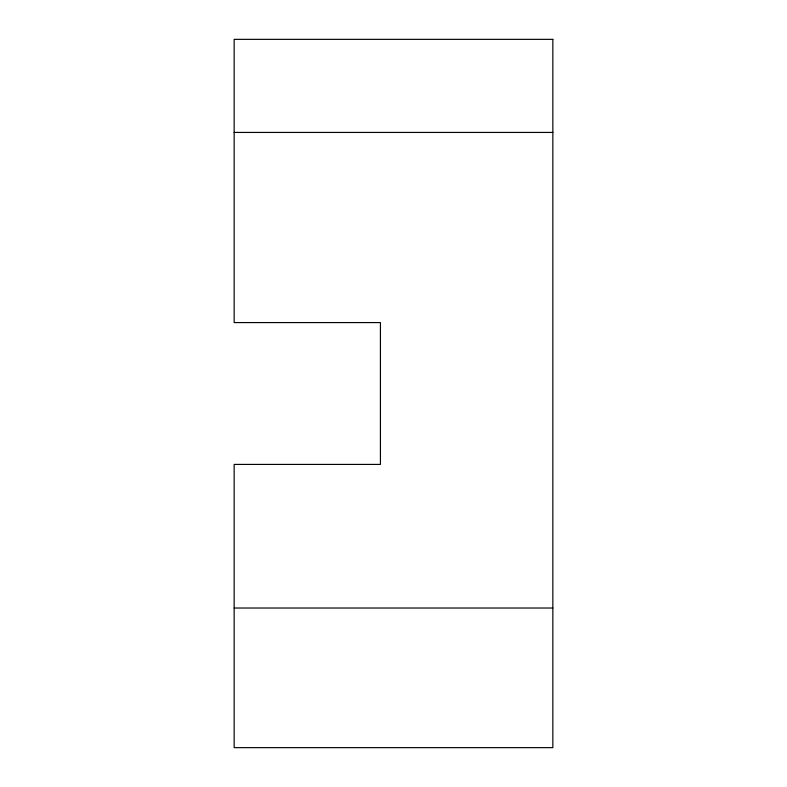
<?xml version="1.0" encoding="UTF-8"?>
<svg xmlns="http://www.w3.org/2000/svg" width="787" height="787" viewBox="0 0 787 787"><rect width="100%" height="100%" fill="white"/><g stroke="black" fill="none" stroke-linecap="round" stroke-linejoin="round"><path stroke-width="1.18" d="M234.152 132.432L552.848 132.432M234.152 608.026L552.848 608.026M552.848 39.35L234.152 39.35L234.152 322.581L380.426 322.581L380.426 464.419L234.152 464.419L234.152 747.65L552.848 747.65L552.848 39.35"/></g></svg>
